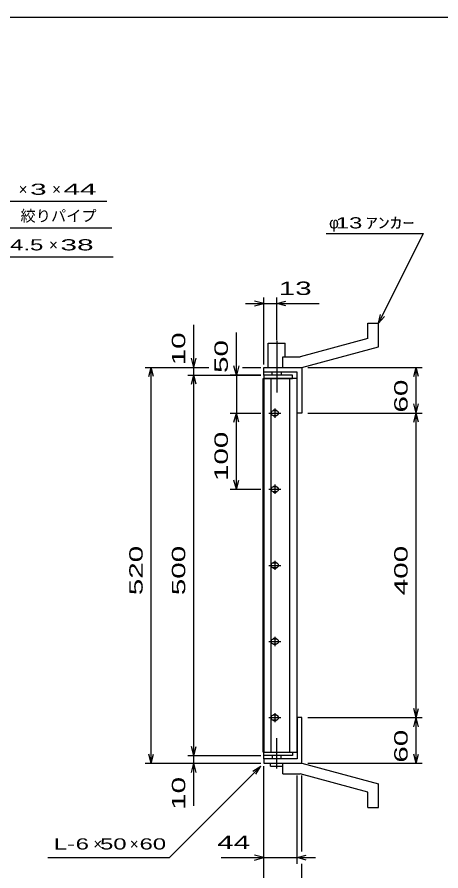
# Model space of a CAD drawing. Units: millimetres, scale not verified. Extents: x -1456 to 1389, y -1026 to 839.
# Drawn here: x -483 to 74, y -283 to 839 of the extents above; entities that cross this region are included whole.
import ezdxf
from ezdxf.enums import TextEntityAlignment as Align

# ---------------------------------------------------------------- set-up
doc = ezdxf.new("R2010")
doc.units = ezdxf.units.MM
doc.header["$LTSCALE"] = 8
doc.linetypes.add('LONG_DASHED_DOTTED', pattern=[15.25, 12, -1.5, 0.25, -1.5])
for name, color, linetype, lineweight in [('0_2', 150, 'Continuous', 25), ('16', 3, 'Continuous', 25), ('19', 6, 'Continuous', 25), ('22', 4, 'Continuous', 25)]:
    doc.layers.add(name, color=color, linetype=linetype, lineweight=lineweight)
doc.styles.add('ベクトル', font='')
doc.styles.get('ベクトル').set_extended_font_data('ベクトル')

msp = doc.modelspace()

# ---------------------------------------------------------------- linework, layer by layer
at = {"layer": '0_2'}
msp.add_line((-1379.2, 838.8), (1388.8, 838.8), dxfattribs=at)
at = {"layer": '16'}
for p, q in [((-159.7, -127), (-159.7, 364)), ((-159.7, 364), (-159, 364)), ((-121, 368.5), (-159, 368.5)), ((-159, 368.5), (-159, 364)), ((-159, 364), (-121, 364)), ((-159, 364), (-159, -127)), ((-115, 364), (-159, 364)), ((-149.5, 364), (-149.5, -127)), ((-124.5, -127), (-124.5, 364)), ((-121, 364), (-121, 368.5)), ((-115, -127), (-115, 364)), ((-152.5, 318.5), (-136.5, 318.5)), ((-142.5, 321.5), (-146.5, 321.5)), ((-146.5, 315.5), (-142.5, 315.5)), ((-144.5, 324.5), (-144.5, 312.5)), ((-144.5, 224.5), (-144.5, 212.5)), ((-152.5, 218.5), (-136.5, 218.5)), ((-142.5, 221.5), (-146.5, 221.5)), ((-146.5, 215.5), (-142.5, 215.5)), ((-144.5, 124.5), (-144.5, 112.5)), ((-152.5, 118.5), (-136.5, 118.5)), ((-142.5, 121.5), (-146.5, 121.5)), ((-146.5, 115.5), (-142.5, 115.5)), ((-144.5, 24.5), (-144.5, 12.5)), ((-152.5, 18.5), (-136.5, 18.5)), ((-142.5, 21.5), (-146.5, 21.5)), ((-146.5, 15.5), (-142.5, 15.5)), ((-142.5, -78.5), (-146.5, -78.5)), ((-144.5, -75.5), (-144.5, -87.5)), ((-152.5, -81.5), (-136.5, -81.5)), ((-146.5, -84.5), (-142.5, -84.5)), ((-159, -127), (-159.7, -127)), ((-159, -127), (-121, -127)), ((-159, -131.5), (-159, -127)), ((-159, -127), (-115, -127)), ((-121, -131.5), (-159, -131.5)), ((-121, -127), (-121, -131.5))]:
    msp.add_line(p, q, dxfattribs=at)
for centre, radius, start, end in [((-146.5, 318.5), 3, 90, 270), ((-144.5, 318.5), 4, 46.6, 133.4), ((-144.5, 318.5), 4, 226.6, 313.4), ((-142.5, 318.5), 3, 270, 90), ((-146.5, 218.5), 3, 90, 270), ((-144.5, 218.5), 4, 46.6, 133.4), ((-144.5, 218.5), 4, 226.6, 313.4), ((-142.5, 218.5), 3, 270, 90), ((-146.5, 118.5), 3, 90, 270), ((-144.5, 118.5), 4, 46.6, 133.4), ((-144.5, 118.5), 4, 226.6, 313.4), ((-142.5, 118.5), 3, 270, 90), ((-144.5, 18.5), 4, 46.6, 133.4), ((-146.5, 18.5), 3, 90, 270), ((-144.5, 18.5), 4, 226.6, 313.4), ((-142.5, 18.5), 3, 270, 90), ((-146.5, -81.5), 3, 90, 270), ((-144.5, -81.5), 4, 46.6, 133.4), ((-142.5, -81.5), 3, 270, 90), ((-144.5, -81.5), 4, 226.6, 313.4)]:
    msp.add_arc(centre, radius, start, end, dxfattribs=at)
at = {"layer": '19'}
for p, q in [((-22, 436.5), (-8, 436.5)), ((-22, 416.5), (-22, 436.5)), ((-8, 405.5), (-8, 436.5)), ((-22, 416.5), (-111, 392.5)), ((-153, 378.5), (-153, 410.5)), ((-153, 410.5), (-131, 410.5)), ((-131, 392.5), (-131, 410.5)), ((-109, 378.5), (-8, 405.5)), ((-134, 392.5), (-111, 392.5)), ((-134, 378.5), (-134, 392.5)), ((-159, 368.5), (-159, 378.5)), ((-159, 372.5), (-159, 378.5)), ((-159, 378.5), (-110, 378.5)), ((-115, 372.5), (-159, 372.5)), ((-148, 368.5), (-148, 372.5)), ((-136, 372.5), (-136, 368.5)), ((-134, 378.5), (-109, 378.5)), ((-115, 318.5), (-115, 372.5)), ((-110, 378.5), (-109, 377.5)), ((-109, 377.5), (-109, 318.5)), ((-109, 318.5), (-115, 318.5)), ((-109, -81.5), (-115, -81.5)), ((-115, -81.5), (-115, -135.5)), ((-109, -140.5), (-109, -81.5)), ((-159, -135.5), (-159, -125.5)), ((-148, -131.5), (-148, -135.5)), ((-136, -135.5), (-136, -131.5)), ((-159, -135.5), (-159, -141.5)), ((-115, -135.5), (-159, -135.5)), ((-159, -141.5), (-110, -141.5)), ((-150, -145.5), (-150, -141.5)), ((-150, -145.5), (-134, -145.5)), ((-134, -141.5), (-109, -141.5)), ((-134, -155.5), (-134, -141.5)), ((-134, -145.5), (-134, -141.5)), ((-110, -141.5), (-109, -140.5)), ((-109, -141.5), (-8, -168.5)), ((-134, -155.5), (-111, -155.5)), ((-22, -179.5), (-111, -155.5)), ((-8, -199.5), (-8, -168.5)), ((-22, -199.5), (-22, -179.5)), ((-22, -199.5), (-8, -199.5))]:
    msp.add_line(p, q, dxfattribs=at)
at = {"layer": '19', "linetype": 'LONG_DASHED_DOTTED'}
for p, q in [((-142, 413.5), (-142, 345.5)), ((-142, -148.5), (-142, -108.5))]:
    msp.add_line(p, q, dxfattribs=at)
at = {"layer": '22'}
for p, q in [((-733.2, 597), (-365.2, 597)), ((-710.8, 562), (-358.8, 562)), ((-77, 554.5), (51, 554.5)), ((-8, 436.5), (51, 554.5)), ((-693.2, 524), (-357.2, 524)), ((-183, 462.5), (-159, 462.5)), ((-159, 462.5), (-171, 465.7)), ((-171, 459.3), (-159, 462.5)), ((-159, 382.5), (-159, 470.5)), ((-159, 462.5), (-142, 462.5)), ((-142, 414.5), (-142, 470.5)), ((-142, 462.5), (-130, 465.7)), ((-130, 459.3), (-142, 462.5)), ((-142, 462.5), (-86, 462.5)), ((-8, 436.5), (-5.6, 448.2)), ((-8, 436.5), (0, 445.3)), ((-251, 378.5), (-251, 434.5)), ((-195, 368.5), (-195, 424.5)), ((-251, 378.5), (-254.2, 390.5)), ((-251, 378.5), (-247.8, 390.5)), ((-315, 378.5), (-231, 378.5)), ((-310.2, 366.5), (-307, 378.5)), ((-303.8, 366.5), (-307, 378.5)), ((-307, -141.5), (-307, 378.5)), ((-259, 378.5), (-231, 378.5)), ((-251, 368.5), (-251, 378.5)), ((-195, 368.5), (-198.2, 380.5)), ((-191.8, 380.5), (-195, 368.5)), ((-187, 378.5), (-163, 378.5)), ((-187, 378.5), (-163, 378.5)), ((-101, 378.5), (49.4, 378.5)), ((38.2, 366.5), (41.4, 378.5)), ((44.6, 366.5), (41.4, 378.5)), ((41.4, 318.5), (41.4, 378.5)), ((-259, 368.5), (-163, 368.5)), ((-254.2, 356.5), (-251, 368.5)), ((-247.8, 356.5), (-251, 368.5)), ((-251, -131.5), (-251, 368.5)), ((-163, 368.5), (-203, 368.5)), ((-195, 368.5), (-195, 318.5)), ((41.4, 318.5), (38.2, 330.5)), ((41.4, 318.5), (44.6, 330.5)), ((-203, 318.5), (-163, 318.5)), ((-198.2, 306.5), (-195, 318.5)), ((-191.8, 306.5), (-195, 318.5)), ((-195, 218.5), (-195, 318.5)), ((-101, 318.5), (49.4, 318.5)), ((38.2, 306.5), (41.4, 318.5)), ((44.6, 306.5), (41.4, 318.5)), ((41.4, -81.5), (41.4, 318.5)), ((-195, 218.5), (-198.2, 230.5)), ((-195, 218.5), (-191.8, 230.5)), ((-203, 218.5), (-163, 218.5)), ((41.4, -81.5), (38.2, -69.5)), ((41.4, -81.5), (44.6, -69.5)), ((-101, -81.5), (49.4, -81.5)), ((38.2, -93.5), (41.4, -81.5)), ((44.6, -93.5), (41.4, -81.5)), ((41.4, -141.5), (41.4, -81.5)), ((-251, -131.5), (-254.2, -119.5)), ((-251, -131.5), (-247.8, -119.5)), ((-307, -141.5), (-310.2, -129.5)), ((-307, -141.5), (-303.8, -129.5)), ((-259, -131.5), (-163, -131.5)), ((-251, -141.5), (-251, -131.5)), ((41.4, -141.5), (38.2, -129.5)), ((41.4, -141.5), (44.6, -129.5)), ((-315, -141.5), (-163, -141.5)), ((-283, -265.5), (-163, -145.5)), ((-259, -141.5), (-163, -141.5)), ((-254.2, -153.5), (-251, -141.5)), ((-247.8, -153.5), (-251, -141.5)), ((-251, -197.5), (-251, -141.5)), ((-173.4, -151.9), (-163, -145.5)), ((-169.4, -155.9), (-163, -145.5)), ((-159, -273.5), (-159, -145.5)), ((-159, -329.5), (-159, -145.5)), ((-101, -141.5), (49.4, -141.5)), ((-115, -273.5), (-115, -157.7)), ((-109, -257.5), (-109, -157.7)), ((-443, -265.5), (-283, -265.5)), ((-215, -265.5), (-159, -265.5)), ((-159, -265.5), (-171, -262.3)), ((-171, -268.7), (-159, -265.5)), ((-159, -265.5), (-115, -265.5)), ((-115, -265.5), (-103, -262.3)), ((-103, -268.7), (-115, -265.5)), ((-115, -265.5), (-91, -265.5)), ((-109, -329.5), (-109, -273.5))]:
    msp.add_line(p, q, dxfattribs=at)

# ---------------------------------------------------------------- texts
at = {"layer": '22', "color": 2, "style": 'ベクトル'}
for s, height, p in [('×', 14.7, (-481.2, 612.6)), ('×', 14.7, (-437.2, 612.6)), ('絞りパイプ', 14.66, (-478.8, 577.6)), ('φ', 14.7, (-73, 568.5)), ('×', 14.7, (-441.2, 539.6)), ('×', 14.7, (-383, -247.5)), ('×', 14.7, (-335, -247.5))]:
    msp.add_text(s, height=height, dxfattribs=at).set_placement(p, align=Align.MIDDLE_LEFT)
for s, height, width, p in [(' 3 ', 14.66, 2, (-477.2, 612.6)), (' 44 ', 14.66, 2, (-433.2, 612.6)), (' 13 ', 14.66, 1.6, (-73, 568.5)), ('ｱﾝｶｰ', 14.66, 1.6, (-25, 568.5)), (' 4.5 ', 14.66, 1.6, (-501.2, 539.6)), (' 38 ', 14.66, 2, (-437.2, 539.6)), (' 13', 17.6, 1.65, (-150, 482.5)), ('L-', 14.66, 1.6, (-435, -247.5)), (' 6 ', 14.66, 1.6, (-415, -247.5)), (' 50 ', 14.66, 1.6, (-383, -247.5)), (' 60 ', 14.66, 1.6, (-331, -247.5)), (' 44 ', 17.6, 1.65, (-231, -245.5))]:
    msp.add_text(s, height=height, dxfattribs=dict(at, width=width)).set_placement(p, align=Align.MIDDLE_LEFT)
at = {"layer": '22', "color": 2, "style": 'ベクトル', "width": 1.65}
for s, p in [(' 10 ', (-271, 370.5)), (' 50 ', (-215, 360.5)), (' 60 ', (21.4, 308.5)), (' 100 ', (-215, 218.5)), (' 520 ', (-327, 68.5)), (' 500 ', (-271, 68.5)), (' 400 ', (21.4, 68.5)), (' 60 ', (21.4, -151.5)), (' 10 ', (-271, -213.5))]:
    msp.add_text(s, height=17.6, rotation=90, dxfattribs=at).set_placement(p, align=Align.MIDDLE_LEFT)

doc.saveas('drawing.dxf')
